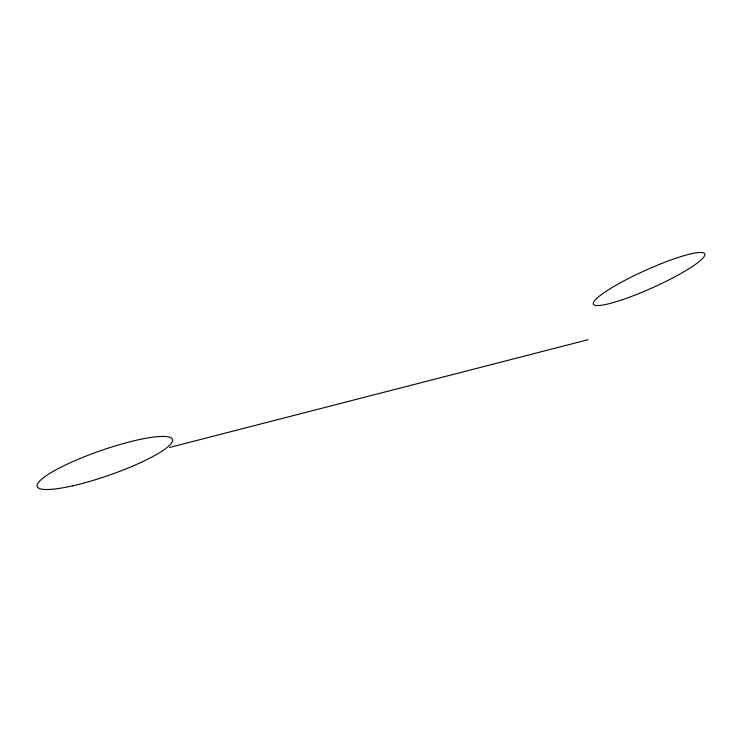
<?xml version="1.0" encoding="UTF-8"?>
<svg xmlns="http://www.w3.org/2000/svg" width="742" height="742" viewBox="0 0 742 742"><rect width="100%" height="100%" fill="white"/><g stroke="black" fill="none" stroke-linecap="round" stroke-linejoin="round"><path stroke-width="1.11" d="M169.482 447.482L588.035 339.715M72.41 485.88A71.575 12.976 -19.2 0 0 172.524 439.895A71.575 12.976 -19.2 0 0 69.535 463.091A71.575 12.976 -19.2 0 0 72.41 485.88M622.306 299.749A61.067 9.368 -24.3 0 0 704.9 254.348A61.067 9.368 -24.3 0 0 620.126 282.943A61.067 9.368 -24.3 0 0 622.306 299.749"/></g></svg>
